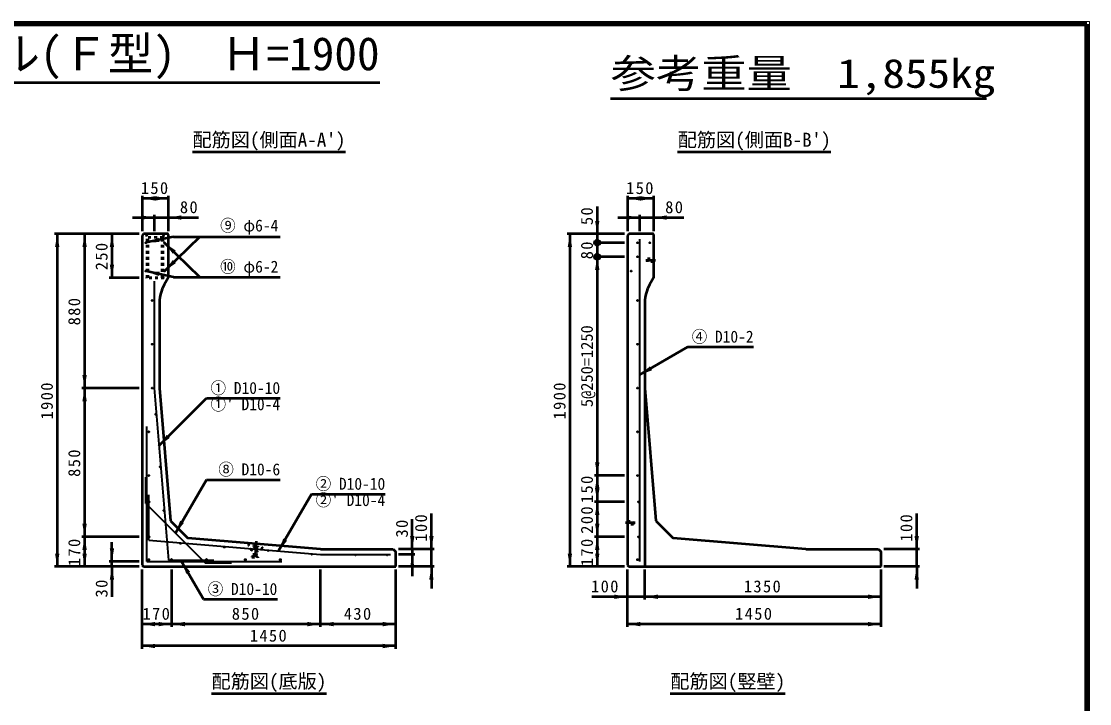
# Model space of a CAD drawing. Units: millimetres, scale not verified. Extents: x 100 to 4105, y 100 to 2870.
# Drawn here: x 2152 to 4105, y 1623 to 2870 of the extents above; entities that cross this region are included whole.
import ezdxf
from ezdxf.enums import TextEntityAlignment as Align

# ---------------------------------------------------------------- set-up
doc = ezdxf.new("R2010")
doc.units = ezdxf.units.MM
doc.header["$LTSCALE"] = 5
doc.linetypes.add('USER2', pattern=[13.4, 10, -1.2, 1, -1.2])
doc.linetypes.add('USER3', pattern=[2.2, 1, -1.2])
doc.layers.add('V-nasSTD', color=7, linetype='Continuous', lineweight=50)
doc.styles.add('ＭＳ ゴシック', font='')
doc.styles.get('ＭＳ ゴシック').set_extended_font_data('MS Gothic')

msp = doc.modelspace()

# ---------------------------------------------------------------- hatches: boundary and pattern name
at = {"layer": 'V-nasSTD'}
for points in [[(2396.661, 2546.466), (2396.661, 2542.466), (2372.661, 2546.466), (2396.661, 2550.466)], [(2396.661, 2546.466), (2396.661, 2550.466), (2420.661, 2546.466), (2396.661, 2542.466)], [(3283.861, 2546.466), (3283.861, 2542.466), (3259.861, 2546.466), (3283.861, 2550.466)], [(3283.861, 2546.466), (3283.861, 2550.466), (3307.861, 2546.466), (3283.861, 2542.466)], [(2371.061, 2511.466), (2371.061, 2515.466), (2395.061, 2511.466), (2371.061, 2507.466)], [(2444.661, 2511.466), (2444.661, 2507.466), (2420.661, 2511.466), (2444.661, 2515.466)], [(3204.861, 2505.466), (3208.861, 2505.466), (3204.861, 2481.466), (3200.861, 2505.466)], [(3258.261, 2511.466), (3258.261, 2515.466), (3282.261, 2511.466), (3258.261, 2507.466)], [(3331.861, 2511.466), (3331.861, 2507.466), (3307.861, 2511.466), (3331.861, 2515.466)], [(2217.661, 2457.466), (2213.661, 2457.466), (2217.661, 2481.466), (2221.661, 2457.466)], [(2267.661, 2457.466), (2263.661, 2457.466), (2267.661, 2481.466), (2271.661, 2457.466)], [(2317.661, 2457.466), (2313.661, 2457.466), (2317.661, 2481.466), (2321.661, 2457.466)], [(3154.861, 2457.466), (3150.861, 2457.466), (3154.861, 2481.466), (3158.861, 2457.466)], [(2403.951, 2470.68), (2404.786, 2466.768), (2380.48, 2465.667), (2403.115, 2474.591)], [(2431.702, 2448.093), (2428.918, 2445.221), (2414.47, 2464.798), (2434.487, 2450.965)], [(2317.661, 2425.466), (2321.661, 2425.466), (2317.661, 2401.466), (2313.661, 2425.466)], [(2431.702, 2430.999), (2434.487, 2428.127), (2414.47, 2414.294), (2428.918, 2433.871)], [(3204.861, 2415.866), (3200.861, 2415.866), (3204.861, 2439.866), (3208.861, 2415.866)], [(2403.951, 2408.412), (2403.115, 2404.501), (2380.48, 2413.425), (2404.786, 2412.324)], [(3303.046, 2235.866), (3305.046, 2232.402), (3282.261, 2223.866), (3301.046, 2239.33)], [(2267.661, 2223.866), (2271.661, 2223.866), (2267.661, 2199.866), (2263.661, 2223.866)], [(2267.661, 2175.866), (2263.661, 2175.866), (2267.661, 2199.866), (2271.661, 2175.866)], [(2420.654, 2111.546), (2423.483, 2108.718), (2403.684, 2094.575), (2417.826, 2114.374)], [(3204.861, 2063.866), (3208.861, 2063.866), (3204.861, 2039.866), (3200.861, 2063.866)], [(3204.861, 2015.866), (3200.861, 2015.866), (3204.861, 2039.866), (3208.861, 2015.866)], [(3204.861, 2015.866), (3208.861, 2015.866), (3204.861, 1991.866), (3200.861, 2015.866)], [(3204.861, 1967.866), (3200.861, 1967.866), (3204.861, 1991.866), (3208.861, 1967.866)], [(2445.837, 1955.426), (2449.301, 1953.426), (2433.837, 1934.642), (2442.373, 1957.426)], [(2267.661, 1951.866), (2271.661, 1951.866), (2267.661, 1927.866), (2263.661, 1951.866)], [(3204.861, 1951.866), (3208.861, 1951.866), (3204.861, 1927.866), (3200.861, 1951.866)], [(2267.661, 1903.866), (2263.661, 1903.866), (2267.661, 1927.866), (2271.661, 1903.866)], [(2634.442, 1922.928), (2637.906, 1920.928), (2622.442, 1902.143), (2630.978, 1924.928)], [(2866.661, 1929.466), (2870.661, 1929.466), (2866.661, 1905.466), (2862.661, 1929.466)], [(2901.661, 1929.466), (2897.661, 1929.466), (2901.661, 1905.466), (2905.661, 1929.466)], [(3204.861, 1903.866), (3200.861, 1903.866), (3204.861, 1927.866), (3208.861, 1903.866)], [(3788.861, 1929.466), (3784.861, 1929.466), (3788.861, 1905.466), (3792.861, 1929.466)], [(2217.661, 1897.466), (2221.661, 1897.466), (2217.661, 1873.466), (2213.661, 1897.466)], [(2267.661, 1897.466), (2271.661, 1897.466), (2267.661, 1873.466), (2263.661, 1897.466)], [(2317.661, 1907.066), (2313.661, 1907.066), (2317.661, 1883.066), (2321.661, 1907.066)], [(2866.661, 1871.866), (2862.661, 1871.866), (2866.661, 1895.866), (2870.661, 1871.866)], [(3154.861, 1897.466), (3158.861, 1897.466), (3154.861, 1873.466), (3150.861, 1897.466)], [(3204.861, 1897.466), (3208.861, 1897.466), (3204.861, 1873.466), (3200.861, 1897.466)], [(2457.114, 1862.281), (2453.65, 1860.281), (2445.114, 1883.066), (2460.578, 1864.281)], [(2317.661, 1849.466), (2321.661, 1849.466), (2317.661, 1873.466), (2313.661, 1849.466)], [(2901.661, 1849.466), (2897.661, 1849.466), (2901.661, 1873.466), (2905.661, 1849.466)], [(3788.861, 1849.466), (3784.861, 1849.466), (3788.861, 1873.466), (3792.861, 1849.466)], [(3235.861, 1818.466), (3235.861, 1814.466), (3259.861, 1818.466), (3235.861, 1822.466)], [(3315.861, 1818.466), (3315.861, 1814.466), (3291.861, 1818.466), (3315.861, 1822.466)], [(3699.861, 1818.466), (3699.861, 1822.466), (3723.861, 1818.466), (3699.861, 1814.466)], [(2396.661, 1768.466), (2396.661, 1764.466), (2372.661, 1768.466), (2396.661, 1772.466)], [(2403.061, 1768.466), (2403.061, 1772.466), (2427.061, 1768.466), (2403.061, 1764.466)], [(2451.061, 1768.466), (2451.061, 1764.466), (2427.061, 1768.466), (2451.061, 1772.466)], [(2675.061, 1768.466), (2675.061, 1772.466), (2699.061, 1768.466), (2675.061, 1764.466)], [(2723.061, 1768.466), (2723.061, 1764.466), (2699.061, 1768.466), (2723.061, 1772.466)], [(2812.661, 1768.466), (2812.661, 1772.466), (2836.661, 1768.466), (2812.661, 1764.466)], [(3283.861, 1768.466), (3283.861, 1764.466), (3259.861, 1768.466), (3283.861, 1772.466)], [(3699.861, 1768.466), (3699.861, 1772.466), (3723.861, 1768.466), (3699.861, 1764.466)], [(2396.661, 1728.466), (2396.661, 1724.466), (2372.661, 1728.466), (2396.661, 1732.466)], [(2812.661, 1728.466), (2812.661, 1732.466), (2836.661, 1728.466), (2812.661, 1724.466)]]:
    msp.add_hatch(color=256, dxfattribs=at).paths.add_polyline_path(points)

# ---------------------------------------------------------------- linework, layer by layer
at = {"layer": 'V-nasSTD', "lineweight": 100}
for p, q in [((4100, 2865), (105, 2865)), ((4100, 105), (4100, 2865))]:
    msp.add_line(p, q, dxfattribs=at)
at = {"layer": 'V-nasSTD'}
for p, q in [((1397.476, 2758.465), (2807.524, 2758.465)), ((3229.369, 2729.328), (3916.169, 2729.328)), ((2464.661, 2631.466), (2744.661, 2631.466)), ((3351.861, 2631.466), (3631.861, 2631.466)), ((2372.661, 2551.466), (2372.661, 2486.466)), ((2420.661, 2546.466), (2372.661, 2546.466)), ((2420.661, 2551.466), (2420.661, 2486.466)), ((3259.861, 2551.466), (3259.861, 2486.466)), ((3307.861, 2546.466), (3259.861, 2546.466)), ((3307.861, 2551.466), (3307.861, 2486.466)), ((3204.861, 2531.466), (3204.861, 2481.466)), ((2355.061, 2511.466), (2395.061, 2511.466)), ((2395.061, 2516.466), (2395.061, 2486.466)), ((2395.061, 2511.466), (2420.661, 2511.466)), ((2420.661, 2511.466), (2475.661, 2511.466)), ((3242.261, 2511.466), (3282.261, 2511.466)), ((3282.261, 2516.466), (3282.261, 2486.466)), ((3282.261, 2511.466), (3307.861, 2511.466)), ((3307.861, 2511.466), (3362.861, 2511.466)), ((2367.661, 2481.466), (2212.661, 2481.466)), ((2217.661, 2481.466), (2217.661, 1873.466)), ((2267.661, 2481.466), (2267.661, 2199.866)), ((2317.661, 2481.466), (2317.661, 2401.466)), ((2375.541, 2481.466), (2372.661, 2478.586)), ((2419.061, 2481.466), (2375.541, 2481.466)), ((3254.861, 2481.466), (3149.861, 2481.466)), ((3154.861, 2481.466), (3154.861, 1873.466)), ((3204.861, 2481.466), (3204.861, 2465.466)), ((3262.741, 2481.466), (3259.861, 2478.586)), ((3306.261, 2481.466), (3262.741, 2481.466)), ((2372.661, 2478.586), (2372.661, 1876.346)), ((2430.48, 2476.346), (2380.48, 2465.667)), ((2478.48, 2476.346), (2414.47, 2414.294)), ((2478.48, 2402.746), (2414.47, 2464.798)), ((2420.661, 2479.866), (2420.661, 2401.466)), ((2430.48, 2476.346), (2625.295, 2476.346)), ((3254.861, 2465.466), (3199.861, 2465.466)), ((3204.861, 2465.466), (3204.861, 2439.866)), ((3259.861, 2478.586), (3259.861, 1876.346)), ((3307.861, 2479.866), (3307.861, 2401.466)), ((3254.861, 2439.866), (3199.861, 2439.866)), ((3204.861, 2439.866), (3204.861, 2039.866)), ((2430.48, 2402.746), (2380.48, 2413.425)), ((2430.48, 2402.746), (2625.295, 2402.746)), ((2367.661, 2401.466), (2312.661, 2401.466)), ((2420.661, 2401.466), (2413.235, 2388.604)), ((3307.861, 2401.466), (3300.435, 2388.604)), ((2404.661, 2356.604), (2404.661, 2199.866)), ((3291.861, 2356.604), (3291.861, 1873.466)), ((3282.261, 2223.866), (3370.752, 2274.956)), ((3370.752, 2274.956), (3490.752, 2274.956)), ((2367.661, 2199.866), (2262.661, 2199.866)), ((2267.661, 2199.866), (2267.661, 1927.866)), ((2404.661, 2199.866), (2424.626, 1957.431)), ((3291.861, 2199.866), (3311.826, 1957.431)), ((2403.684, 2094.575), (2490.295, 2181.187)), ((2490.295, 2181.187), (2625.295, 2181.187)), ((2433.837, 1934.642), (2490.295, 2032.43)), ((2490.295, 2032.43), (2625.295, 2032.43)), ((3254.861, 2039.866), (3199.861, 2039.866)), ((3204.861, 2039.866), (3204.861, 1991.866)), ((2622.442, 1902.143), (2682.442, 2006.066)), ((2682.442, 2006.066), (2817.442, 2006.066)), ((3254.861, 1991.866), (3199.861, 1991.866)), ((3204.861, 1991.866), (3204.861, 1927.866)), ((2424.626, 1957.431), (2456.626, 1925.431)), ((2866.661, 1905.466), (2866.661, 1960.466)), ((2901.661, 1905.466), (2901.661, 1970.466)), ((3311.826, 1957.431), (3343.826, 1925.431)), ((3788.861, 1905.466), (3788.861, 1970.466)), ((2367.661, 1927.866), (2262.661, 1927.866)), ((2267.661, 1927.866), (2267.661, 1873.466)), ((2317.661, 1883.066), (2317.661, 1918.066)), ((2699.061, 1905.466), (2456.626, 1925.431)), ((3254.861, 1927.866), (3199.861, 1927.866)), ((3204.861, 1927.866), (3204.861, 1873.466)), ((3586.261, 1905.466), (3343.826, 1925.431)), ((2699.061, 1905.466), (2831.861, 1905.466)), ((2831.861, 1905.466), (2836.661, 1900.666)), ((2836.661, 1873.466), (2836.661, 1900.666)), ((2906.661, 1905.466), (2841.661, 1905.466)), ((2871.661, 1895.866), (2841.661, 1895.866)), ((2866.661, 1905.466), (2866.661, 1895.866)), ((2866.661, 1895.866), (2866.661, 1855.866)), ((2901.661, 1873.466), (2901.661, 1905.466)), ((3586.261, 1905.466), (3719.061, 1905.466)), ((3719.061, 1905.466), (3723.861, 1900.666)), ((3723.861, 1873.466), (3723.861, 1900.666)), ((3793.861, 1905.466), (3728.861, 1905.466)), ((3788.861, 1873.466), (3788.861, 1905.466)), ((2367.661, 1883.066), (2312.661, 1883.066)), ((2317.661, 1873.466), (2317.661, 1883.066)), ((2372.661, 1876.346), (2375.541, 1873.466)), ((2445.114, 1883.066), (2485.114, 1813.784)), ((3259.861, 1876.346), (3262.741, 1873.466)), ((2367.661, 1873.466), (2212.661, 1873.466)), ((2317.661, 1873.466), (2317.661, 1818.466)), ((2372.661, 1723.466), (2372.661, 1868.466)), ((2375.541, 1873.466), (2836.661, 1873.466)), ((2427.061, 1763.466), (2427.061, 1868.466)), ((2699.061, 1763.466), (2699.061, 1868.466)), ((2836.661, 1723.466), (2836.661, 1868.466)), ((2906.661, 1873.466), (2841.661, 1873.466)), ((2901.661, 1873.466), (2901.661, 1833.466)), ((3254.861, 1873.466), (3149.861, 1873.466)), ((3259.861, 1763.466), (3259.861, 1868.466)), ((3262.741, 1873.466), (3723.861, 1873.466)), ((3291.861, 1813.466), (3291.861, 1868.466)), ((3723.861, 1763.466), (3723.861, 1868.466)), ((3793.861, 1873.466), (3728.861, 1873.466)), ((3788.861, 1873.466), (3788.861, 1833.466)), ((3259.861, 1818.466), (3194.861, 1818.466)), ((3291.861, 1818.466), (3259.861, 1818.466)), ((3291.861, 1818.466), (3259.861, 1818.466)), ((3723.861, 1818.466), (3291.861, 1818.466)), ((2485.114, 1813.784), (2620.114, 1813.784)), ((2427.061, 1768.466), (2372.661, 1768.466)), ((2699.061, 1768.466), (2427.061, 1768.466)), ((2836.661, 1768.466), (2699.061, 1768.466)), ((3723.861, 1768.466), (3259.861, 1768.466)), ((2836.661, 1728.466), (2372.661, 1728.466)), ((2499.661, 1641.866), (2709.661, 1641.866)), ((3338.381, 1641.866), (3548.381, 1641.866))]:
    msp.add_line(p, q, dxfattribs=at)
at = {"layer": 'V-nasSTD', "linetype": 'USER3'}
for p, q in [((2379.861, 2481.466), (2382.261, 2475.066)), ((2411.061, 2475.066), (2413.461, 2481.466)), ((2382.261, 2401.466), (2382.261, 2475.066)), ((2411.061, 2475.066), (2382.261, 2475.066)), ((2383.861, 2401.466), (2383.861, 2475.066)), ((2409.461, 2401.466), (2409.461, 2475.066)), ((2411.061, 2401.466), (2411.061, 2475.066)), ((3296.661, 2430.266), (3296.661, 2436.666)), ((3296.661, 2436.666), (3307.861, 2436.666)), ((3307.861, 2430.266), (3296.661, 2430.266)), ((2412.661, 2401.466), (2380.661, 2401.466)), ((2380.661, 2400.826), (2380.661, 2401.466)), ((2412.661, 2400.826), (2380.661, 2400.826)), ((2412.661, 2400.826), (2412.661, 2401.466)), ((3259.861, 1956.666), (3271.061, 1956.666)), ((3271.061, 1950.266), (3271.061, 1956.666)), ((3271.061, 1950.266), (3259.861, 1950.266)), ((2576.675, 1912.334), (2576.491, 1910.102)), ((2576.491, 1910.102), (2578.166, 1909)), ((2576.491, 1910.102), (2584.464, 1909.445)), ((2576.675, 1912.334), (2584.648, 1911.677)), ((2578.166, 1909), (2576.853, 1893.054)), ((2578.166, 1909), (2582.631, 1908.633)), ((2582.631, 1908.633), (2581.318, 1892.687)), ((2582.631, 1908.633), (2584.464, 1909.445)), ((2584.648, 1911.677), (2584.464, 1909.445)), ((2573.373, 1891.736), (2573.294, 1890.779)), ((2573.294, 1890.779), (2584.456, 1889.86)), ((2573.373, 1891.736), (2576.853, 1893.054)), ((2573.373, 1891.736), (2584.535, 1890.816)), ((2576.853, 1893.054), (2581.318, 1892.687)), ((2581.318, 1892.687), (2584.535, 1890.816)), ((2584.535, 1890.816), (2584.456, 1889.86))]:
    msp.add_line(p, q, dxfattribs=at)
at = {"layer": 'V-nasSTD', "lineweight": 35}
for p, q in [((3282.261, 2471.866), (3282.261, 1883.066)), ((2395.061, 2395.066), (2395.061, 2199.471)), ((2395.061, 2199.471), (2420.907, 1885.626)), ((2381.621, 1883.066), (2381.621, 2129.466)), ((2379.701, 1988.777), (2379.701, 2036.777)), ((2384.821, 1921.712), (2384.821, 2004.592)), ((2379.701, 1988.777), (2487.972, 1880.506)), ((2384.821, 1921.712), (2698.666, 1895.866)), ((2698.666, 1895.866), (2827.061, 1895.866)), ((2381.621, 1883.066), (2628.021, 1883.066)), ((2420.907, 1885.626), (2503.787, 1885.626)), ((2487.972, 1880.506), (2535.972, 1880.506))]:
    msp.add_line(p, q, dxfattribs=at)
at = {"layer": 'V-nasSTD', "linetype": 'USER2'}
for p, q in [((3293.461, 2433.466), (3311.061, 2433.466)), ((3274.261, 1953.466), (3256.661, 1953.466)), ((2581.334, 1920.178), (2579.282, 1895.262))]:
    msp.add_line(p, q, dxfattribs=at)
at = {"layer": 'V-nasSTD', "lineweight": 13}
msp.add_lwpolyline([(100, 100), (100, 2870), (4105, 2870), (4105, 100)], close=True, dxfattribs=at)
at = {"layer": 'V-nasSTD', "lineweight": 35}
for centre in [(2379.541, 2465.466), (2413.781, 2465.466), (3278.581, 2465.466), (3300.981, 2465.466), (3278.581, 2439.866), (2379.541, 2413.626), (2413.781, 2413.626), (3266.741, 2413.626), (2391.381, 2359.866), (3278.581, 2359.866), (2391.381, 2279.866), (3278.581, 2279.866), (2391.381, 2199.866), (3278.581, 2199.866), (2398.018, 2151.866), (2384.981, 2119.866), (3278.581, 2119.866), (2405.924, 2055.866), (2384.981, 2039.866), (3278.581, 2039.866), (2385.781, 1991.866), (3280.341, 1991.866), (2412.512, 1975.866), (2385.781, 1927.866), (2443.061, 1915.956), (3280.341, 1927.866), (2523.061, 1909.368), (2603.061, 1902.779), (2683.061, 1896.191), (2763.061, 1894.906), (2820.661, 1894.906), (2384.981, 1886.266), (2426.351, 1886.586), (2490.351, 1886.586), (2561.461, 1886.266), (2625.461, 1886.266), (3278.581, 1886.266)]:
    msp.add_circle(centre, 0.96, dxfattribs=at)
at = {"layer": 'V-nasSTD'}
for centre in [(3204.861, 2465.466), (3204.861, 2439.866)]:
    msp.add_circle(centre, 5, dxfattribs=at)
for centre, radius, start, end in [((2419.061, 2479.866), 1.6, 0, 90), ((3306.261, 2479.866), 1.6, 0, 90), ((2468.661, 2356.604), 64, 150, 180), ((3355.861, 2356.604), 64, 150, 180)]:
    msp.add_arc(centre, radius, start, end, dxfattribs=at)
at = {"layer": 'V-nasSTD', "linetype": 'USER3'}
msp.add_arc((2580.924, 1915.195), 13.76, 175.29215, 355.29215, dxfattribs=at)

# ---------------------------------------------------------------- texts
at = {"layer": 'V-nasSTD', "style": 'ＭＳ ゴシック'}
for s, height, p in [('1ｓｔタッチウォール(Ｆ型)  Ｈ=1900', 60.81, (2102.5, 2841.409)), ("配筋図(側面A-A')", 25.66, (2604.661, 2666.466)), ("配筋図(側面B-B')", 25.66, (3491.861, 2666.466)), ('配筋図(底版)', 25.66, (2604.661, 1676.866)), ('配筋図(竪壁)', 25.66, (3443.381, 1676.866))]:
    msp.add_text(s, height=height, dxfattribs=at).set_placement(p, align=Align.TOP_CENTER)
at = {"layer": 'V-nasSTD', "style": 'ＭＳ ゴシック', "width": 1.15}
msp.add_text('参考重量\u30001,855kg', height=52.79, dxfattribs=at).set_placement((3229.369, 2801.328), align=Align.TOP_LEFT)
at = {"layer": 'V-nasSTD', "style": 'ＭＳ ゴシック', "width": 0.95}
for s, p in [('⑨ φ6-4', (2568.66, 2507.886)), ('⑩ φ6-2', (2568.66, 2432.686)), ('④ D10-2', (3434.117, 2304.764)), ('① D10-10', (2561.58, 2210.995)), ("①' D10-4", (2561.58, 2181.187)), ('⑧ D10-6', (2568.66, 2062.238)), ('② D10-10', (2753.728, 2035.874)), ("②' D10-4", (2753.728, 2006.066)), ('③ D10-10', (2556.4, 1843.592))]:
    msp.add_text(s, height=21.85, dxfattribs=at).set_placement(p, align=Align.TOP_CENTER)
at = {"layer": 'V-nasSTD', "style": 'ＭＳ ゴシック'}
msp.add_text('5@250=1250', height=21.99, rotation=90, dxfattribs=at).set_placement((3174.861, 2239.866), align=Align.TOP_CENTER)
at = {"layer": 'V-nasSTD', "char_height": 21.99, "attachment_point": 2, "style": 'ＭＳ ゴシック'}
for s, insert in [('\\T1.17;150', (2396.661, 2576.466)), ('\\T1.17;150', (3283.861, 2576.466)), ('\\T1.17;80', (2459.411, 2541.466)), ('\\T1.17;80', (3346.611, 2541.466)), ('\\T1.17;100', (3219.861, 1848.466)), ('\\T1.17;1350', (3507.861, 1848.466)), ('\\T1.17;170', (2399.861, 1798.466)), ('\\T1.17;850', (2563.061, 1798.466)), ('\\T1.17;430', (2767.861, 1798.466)), ('\\T1.17;1450', (3491.861, 1798.466)), ('\\T1.17;1450', (2604.661, 1758.466))]:
    msp.add_mtext(s, dxfattribs=dict(at, insert=insert))
at = {"layer": 'V-nasSTD', "char_height": 21.99, "attachment_point": 2, "rotation": 90, "style": 'ＭＳ ゴシック'}
for s, insert in [('\\T1.17;50', (3174.861, 2515.216)), ('\\T1.17;250', (2287.661, 2441.466)), ('\\T1.17;80', (3174.861, 2452.666)), ('\\T1.17;880', (2237.661, 2340.666)), ('\\T1.17;1900', (2187.661, 2177.466)), ('\\T1.17;1900', (3124.861, 2177.466)), ('\\T1.17;850', (2237.661, 2063.866)), ('\\T1.17;150', (3174.861, 2015.866)), ('\\T1.17;200', (3174.861, 1959.866)), ('\\T1.17;30', (2836.661, 1944.216)), ('\\T1.17;100', (2871.661, 1945.466)), ('\\T1.17;100', (3758.861, 1945.466)), ('\\T1.17;170', (2237.661, 1900.666)), ('\\T1.17;170', (3174.861, 1900.666)), ('\\T1.17;30', (2287.661, 1834.716))]:
    msp.add_mtext(s, dxfattribs=dict(at, insert=insert))

doc.saveas('drawing.dxf')
